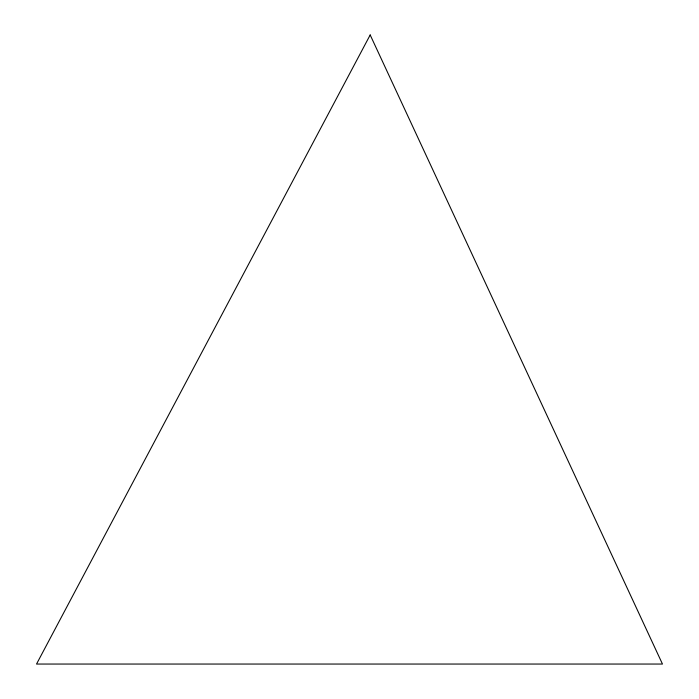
<?xml version="1.0" encoding="UTF-8"?>
<svg xmlns="http://www.w3.org/2000/svg" width="699" height="699" viewBox="0 0 699 699"><rect width="100%" height="100%" fill="white"/><g stroke="black" fill="none" stroke-linecap="round" stroke-linejoin="round"><path stroke-width="1.05" d="M370.182 34.95L36.531 664.05L662.469 664.05L370.182 34.95"/></g></svg>
